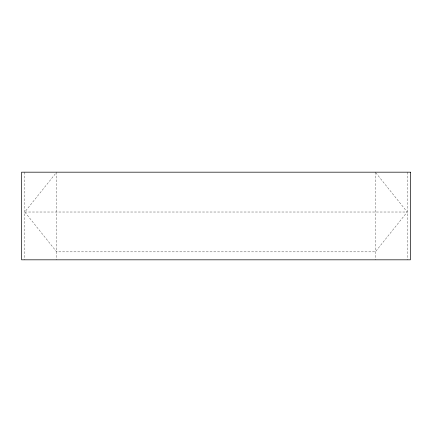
<?xml version="1.0" encoding="UTF-8"?>
<svg xmlns="http://www.w3.org/2000/svg" width="432" height="432" viewBox="0 0 432 432"><rect width="100%" height="100%" fill="white"/><g stroke="black" fill="none" stroke-linecap="round" stroke-linejoin="round"><path stroke-width="0.32" stroke-dasharray="2.16 1.62" d="M375.764 172.703L407.214 212.015L375.343 251.851L56.657 251.851L24.786 212.015L56.236 172.703M24.786 212.015L407.214 212.015M407.214 172.179L407.214 259.821M375.343 172.179L375.343 259.821M56.657 172.179L56.657 259.821M24.786 172.179L24.786 259.821"/><path stroke-width="0.65" d="M410.4 172.179L21.6 172.179L21.6 259.821L410.4 259.821L410.4 172.179"/></g></svg>
